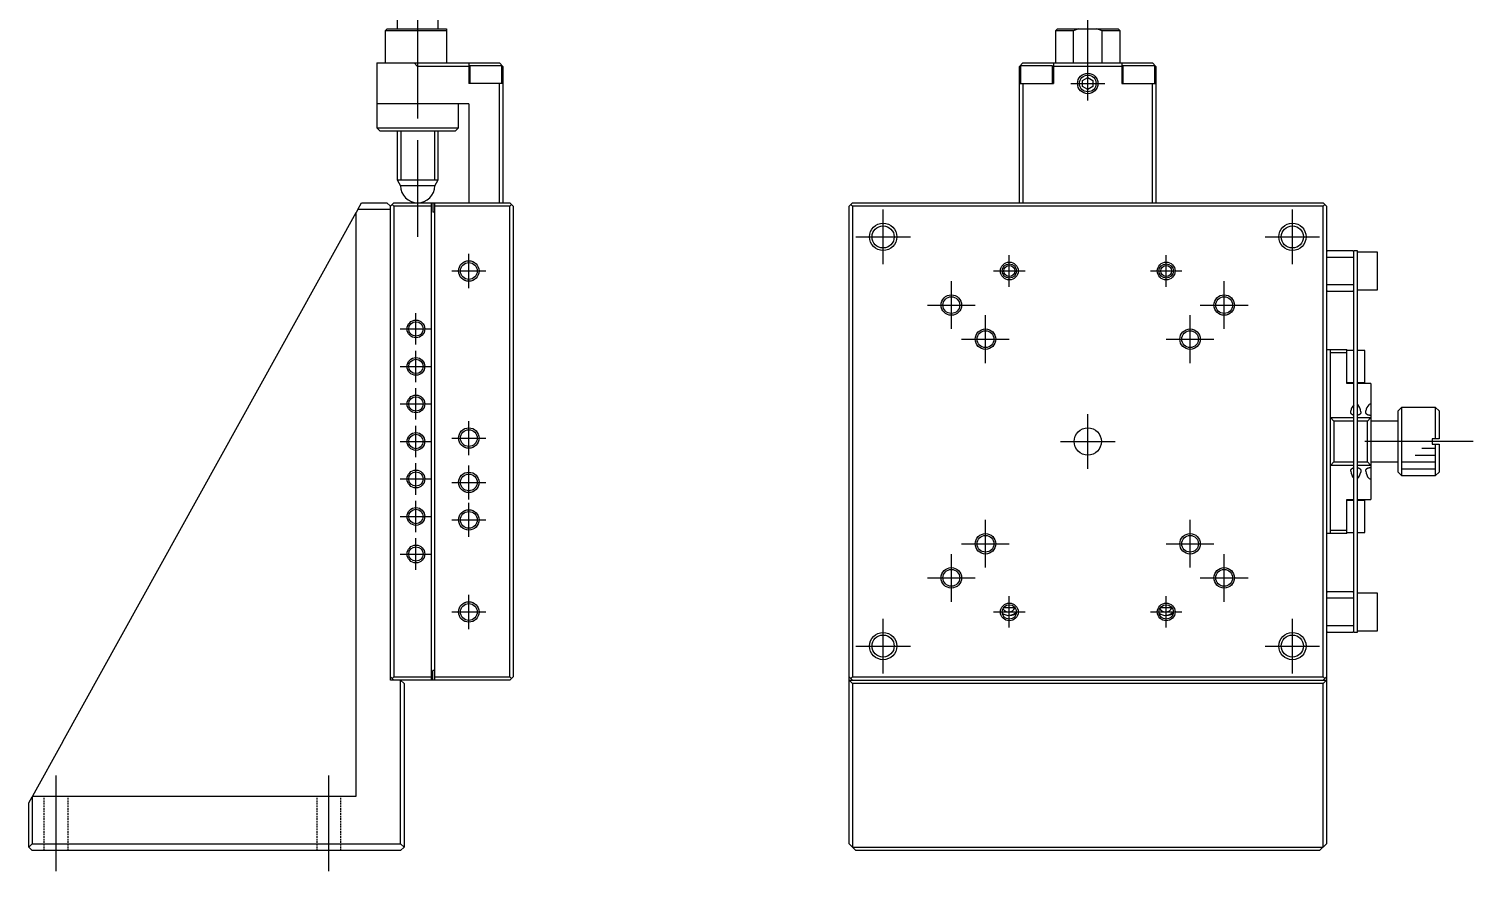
# Model space of a CAD drawing. Extents: x 0 to 457, y -8 to 353.
# Drawn here: x 0 to 211.8, y 101.7 to 225.3 of the extents above; entities that cross this region are included whole.
import ezdxf

# ---------------------------------------------------------------- set-up
doc = ezdxf.new("R2010")
doc.units = 0
doc.header["$LTSCALE"] = 0.5
doc.linetypes.add('CENTER', pattern=[50.8, 31.75, -6.35, 6.35, -6.35])
doc.linetypes.add('DASHED', pattern=[0.75, 0.5, -0.25])
for name, color, linetype in [('MSM_CENTER', 1, 'CENTER'), ('MSM_CONTINUOUS', 7, 'CONTINUOUS'), ('MSM_DASHED', 4, 'DASHED'), ('MSM_NARROW', 5, 'CONTINUOUS')]:
    doc.layers.add(name, color=color, linetype=linetype)

msp = doc.modelspace()

# ---------------------------------------------------------------- linework, layer by layer
at = {"layer": 'MSM_CENTER'}
for p, q in [((57, 259.749997), (57, 194.749997)), ((155.25, 215.249997), (155.25, 259.749997)), ((155.25, 214.749997), (155.25, 219.749997)), ((152.75, 217.249997), (157.75, 217.249997)), ((125.25, 190.749997), (125.25, 198.749997)), ((185.25, 190.749997), (185.25, 198.749997)), ((121.25, 194.749997), (129.25, 194.749997)), ((181.25, 194.749997), (189.25, 194.749997)), ((64.5, 187.249997), (64.5, 192.249997)), ((143.75, 187.449997), (143.75, 192.049997)), ((166.75, 187.449997), (166.75, 192.049997)), ((62, 189.749997), (67, 189.749997)), ((141.45, 189.749997), (146.05, 189.749997)), ((164.45, 189.749997), (169.05, 189.749997)), ((135.25, 181.249997), (135.25, 188.249997)), ((175.25, 181.249997), (175.25, 188.249997)), ((131.75, 184.749997), (138.75, 184.749997)), ((171.75, 184.749997), (178.75, 184.749997)), ((56.75, 178.949997), (56.75, 183.549997)), ((140.25, 176.249997), (140.25, 183.249997)), ((170.25, 176.249997), (170.25, 183.249997)), ((54.45, 181.249997), (59.05, 181.249997)), ((56.75, 173.449997), (56.75, 178.049997)), ((136.75, 179.749997), (143.75, 179.749997)), ((166.75, 179.749997), (173.75, 179.749997)), ((54.45, 175.749997), (59.05, 175.749997)), ((56.75, 167.949997), (56.75, 172.549997)), ((54.45, 170.249997), (59.05, 170.249997)), ((64.5, 162.749997), (64.5, 167.749997)), ((155.25, 160.749997), (155.25, 168.749997)), ((56.75, 162.449997), (56.75, 167.049997)), ((62, 165.249997), (67, 165.249997)), ((54.45, 164.749997), (59.05, 164.749997)), ((151.25, 164.749997), (159.25, 164.749997)), ((211.75, 164.749997), (194.75, 164.749997)), ((56.75, 156.949997), (56.75, 161.549997)), ((64.5, 156.249997), (64.5, 161.249997)), ((54.45, 159.249997), (59.05, 159.249997)), ((62, 158.749997), (67, 158.749997)), ((56.75, 151.449997), (56.75, 156.049997)), ((64.5, 150.749997), (64.5, 155.749997)), ((54.45, 153.749997), (59.05, 153.749997)), ((62, 153.249997), (67, 153.249997)), ((140.25, 146.249997), (140.25, 153.249997)), ((170.25, 146.249997), (170.25, 153.249997)), ((56.75, 145.949997), (56.75, 150.549997)), ((54.45, 148.249997), (59.05, 148.249997)), ((135.25, 141.249997), (135.25, 148.249997)), ((136.75, 149.749997), (143.75, 149.749997)), ((166.75, 149.749997), (173.75, 149.749997)), ((175.25, 141.249997), (175.25, 148.249997)), ((131.75, 144.749997), (138.75, 144.749997)), ((171.75, 144.749997), (178.75, 144.749997)), ((64.5, 137.249997), (64.5, 142.249997)), ((143.75, 137.449997), (143.75, 142.049997)), ((166.724419, 137.45277), (166.724419, 142.05277)), ((62, 139.749997), (67, 139.749997)), ((125.25, 130.749997), (125.25, 138.749997)), ((141.45, 139.749997), (146.05, 139.749997)), ((164.424419, 139.75277), (169.024419, 139.75277)), ((185.25, 130.749997), (185.25, 138.749997)), ((121.25, 134.749997), (129.25, 134.749997)), ((181.25, 134.749997), (189.25, 134.749997)), ((4, 101.749997), (4, 115.749997)), ((44, 101.749997), (44, 115.749997))]:
    msp.add_line(p, q, dxfattribs=at)
at = {"layer": 'MSM_CONTINUOUS'}
for p, q in [((54, 240.749997), (54, 225.249997)), ((60, 225.249997), (60, 240.749997)), ((52.55, 225.249997), (52.25, 224.949997)), ((61.25, 224.949997), (52.25, 224.949997)), ((52.25, 224.949997), (52.25, 220.249997)), ((52.55, 225.249997), (61.25, 225.249997)), ((61.25, 225.249997), (61.25, 220.249997)), ((150.8, 225.249997), (150.5, 224.949997)), ((153.12868, 224.949997), (150.5, 224.949997)), ((150.5, 224.949997), (150.5, 220.249997)), ((150.8, 225.249997), (159.7, 225.249997)), ((153.930909, 225.249997), (153.12868, 224.949997)), ((153.12868, 224.949997), (153.12868, 220.249997)), ((157.37132, 224.949997), (156.569091, 225.249997)), ((160, 224.949997), (157.37132, 224.949997)), ((157.37132, 220.249997), (157.37132, 224.949997)), ((160, 224.949997), (159.7, 225.249997)), ((160, 220.249997), (160, 224.949997)), ((51, 220.249997), (69, 220.249997)), ((51, 220.249997), (51, 210.749997)), ((57, 219.749997), (56.5, 220.249997)), ((64.5, 220.249997), (64.5, 217.249997)), ((69.5, 219.749997), (69, 220.249997)), ((145.75, 220.249997), (145.25, 219.749997)), ((145.75, 220.249997), (164.75, 220.249997)), ((150.25, 220.249997), (150.25, 217.249997)), ((160.25, 220.249997), (160.25, 217.249997)), ((165.25, 219.749997), (164.75, 220.249997)), ((57, 219.749997), (57, 214.249997)), ((64.5, 219.749997), (57, 219.749997)), ((69.35, 219.849997), (64.65, 219.849997)), ((64.65, 219.849997), (64.65, 217.249997)), ((69.35, 217.249997), (69.35, 219.849997)), ((69.5, 219.749997), (69.5, 199.749997)), ((145.25, 199.749997), (145.25, 219.749997)), ((150.1, 219.849997), (145.4, 219.849997)), ((145.4, 219.849997), (145.4, 217.249997)), ((150.1, 217.249997), (150.1, 219.849997)), ((160.25, 219.749997), (150.25, 219.749997)), ((154.5, 217.68301), (155.25, 218.116023)), ((155.25, 218.116023), (156, 217.68301)), ((165.1, 219.849997), (160.4, 219.849997)), ((160.4, 219.849997), (160.4, 217.249997)), ((165.1, 217.249997), (165.1, 219.849997)), ((165.25, 219.749997), (165.25, 199.749997)), ((69.5, 217.249997), (64.5, 217.249997)), ((69, 199.749997), (69, 217.249997)), ((145.25, 217.249997), (150.25, 217.249997)), ((145.75, 217.249997), (145.75, 199.749997)), ((154.5, 216.816985), (154.5, 217.68301)), ((155.25, 216.383972), (154.5, 216.816985)), ((156, 216.816985), (155.25, 216.383972)), ((156, 217.68301), (156, 216.816985)), ((160.25, 217.249997), (165.25, 217.249997)), ((164.75, 199.749997), (164.75, 217.249997)), ((64.5, 214.249997), (51, 214.249997)), ((63, 210.749997), (63, 214.249997)), ((64.5, 214.249997), (64.5, 199.749997)), ((51, 210.749997), (63, 210.749997)), ((51, 210.749997), (51.5, 210.249997)), ((62.5, 210.249997), (51.5, 210.249997)), ((54, 210.249997), (54, 203.116023)), ((60, 203.116023), (60, 210.249997)), ((62.5, 210.249997), (63, 210.749997)), ((54, 203.116023), (60, 203.116023)), ((54, 203.116023), (54.5, 202.249997)), ((59.5, 202.249997), (54.5, 202.249997)), ((59.5, 202.249997), (60, 203.116023)), ((48.224887, 198.749997), (48.779197, 199.749997)), ((48.779197, 199.749997), (52.5, 199.749997)), ((53, 199.249997), (52.5, 199.749997)), ((53, 199.249997), (53.5, 199.749997)), ((53, 129.749997), (53, 199.249997)), ((53.5, 199.249997), (53.25, 199.499997)), ((53.5, 199.749997), (70.5, 199.749997)), ((59, 199.249997), (53.5, 199.249997)), ((53.5, 199.249997), (53.5, 130.249997)), ((59, 199.749997), (59, 129.749997)), ((59.25, 199.749997), (59.25, 198.349997)), ((59.5, 129.749997), (59.5, 199.749997)), ((70.5, 199.249997), (59.5, 199.249997)), ((70.5, 199.749997), (71, 199.249997)), ((70.75, 199.499997), (70.5, 199.249997)), ((70.5, 130.249997), (70.5, 199.249997)), ((71, 199.249997), (71, 130.249997)), ((120.75, 199.749997), (120.25, 199.249997)), ((120.25, 105.749997), (120.25, 199.249997)), ((120.75, 199.249997), (120.5, 199.499997)), ((120.75, 199.749997), (189.75, 199.749997)), ((120.75, 199.249997), (120.75, 130.249997)), ((189.75, 199.249997), (120.75, 199.249997)), ((190.25, 199.249997), (189.75, 199.749997)), ((189.75, 199.249997), (190, 199.499997)), ((189.75, 130.249997), (189.75, 199.249997)), ((190.25, 199.249997), (190.25, 105.749997)), ((4.988781, 120.749997), (48, 198.344289)), ((48.224887, 198.749997), (48, 198.344289)), ((48, 112.749997), (48, 198.344289)), ((53, 198.749997), (48.224887, 198.749997)), ((59.5, 198.349997), (59.25, 198.349997)), ((190.45, 192.749997), (190.25, 192.549997)), ((190.45, 192.749997), (194.05, 192.749997)), ((194.25, 192.549997), (194.05, 192.749997)), ((194.25, 136.749997), (194.25, 192.749997)), ((194.25, 192.749997), (194.75, 192.749997)), ((194.75, 192.749997), (194.75, 136.749997)), ((194.25, 191.749997), (190.25, 191.749997)), ((197.75, 192.499997), (194.75, 192.499997)), ((197.75, 186.999997), (197.75, 192.499997)), ((190.25, 187.749997), (194.25, 187.749997)), ((190.25, 186.949997), (190.45, 186.749997)), ((194.05, 186.749997), (190.45, 186.749997)), ((194.05, 186.749997), (194.25, 186.949997)), ((194.75, 186.999997), (197.75, 186.999997)), ((190.25, 178.249997), (193.25, 178.249997)), ((190.85, 151.249997), (190.85, 178.249997)), ((193.25, 173.249997), (193.25, 178.249997)), ((194.25, 178.099997), (193.25, 178.099997)), ((195.85, 178.099997), (194.75, 178.099997)), ((195.85, 173.399997), (195.85, 178.099997)), ((193.25, 177.749997), (190.85, 177.749997)), ((193.25, 173.399997), (194.25, 173.399997)), ((194.25, 173.249997), (193.25, 173.249997)), ((194.75, 173.399997), (195.85, 173.399997)), ((196.75, 173.249997), (194.75, 173.249997)), ((196.75, 173.249997), (196.75, 156.249997)), ((194.750031, 170.234312), (194.829544, 170.162681)), ((196.45113, 170.141965), (196.546292, 170.231624)), ((196.546292, 170.231624), (196.643304, 170.290331)), ((196.643304, 170.290331), (196.75, 170.313247)), ((201.25, 169.749997), (200.75, 169.249997)), ((201.25, 169.749997), (201.25, 159.749997)), ((206.25, 169.749997), (201.25, 169.749997)), ((206.25, 165.149997), (206.25, 169.749997)), ((206.75, 169.249997), (206.25, 169.749997)), ((190.85, 168.249997), (191.35, 167.749997)), ((190.85, 168.249997), (194.25, 168.249997)), ((194.25, 167.749997), (191.35, 167.749997)), ((191.35, 167.749997), (191.35, 161.749997)), ((193.8, 169.107691), (193.808584, 169.224659)), ((193.800102, 169.097801), (193.8, 169.107691)), ((193.801903, 169.057012), (193.800102, 169.097801)), ((193.806246, 169.017189), (193.801903, 169.057012)), ((193.813265, 168.978464), (193.806246, 169.017189)), ((193.823098, 168.940966), (193.813265, 168.978464)), ((193.832625, 168.913141), (193.823098, 168.940966)), ((193.843981, 168.886026), (193.832625, 168.913141)), ((193.857198, 168.859698), (193.843981, 168.886026)), ((193.872312, 168.834236), (193.857198, 168.859698)), ((193.889354, 168.809718), (193.872312, 168.834236)), ((193.90836, 168.786223), (193.889354, 168.809718)), ((193.927644, 168.765537), (193.90836, 168.786223)), ((193.948718, 168.7457), (193.927644, 168.765537)), ((193.971536, 168.726772), (193.948718, 168.7457)), ((193.996056, 168.708809), (193.971536, 168.726772)), ((194.022231, 168.691868), (193.996056, 168.708809)), ((194.05002, 168.676006), (194.022231, 168.691868)), ((194.075256, 168.663225), (194.05002, 168.676006)), ((194.101755, 168.651209), (194.075256, 168.663225)), ((194.129426, 168.639982), (194.101755, 168.651209)), ((194.158178, 168.629565), (194.129426, 168.639982)), ((194.187919, 168.619979), (194.158178, 168.629565)), ((194.218556, 168.611247), (194.187919, 168.619979)), ((194.25, 168.603391), (194.218556, 168.611247)), ((194.774953, 168.588592), (194.75, 168.58477)), ((194.75, 168.249997), (196.75, 168.249997)), ((196.25, 167.749997), (194.75, 167.749997)), ((194.799576, 168.592881), (194.774953, 168.588592)), ((194.823817, 168.597632), (194.799576, 168.592881)), ((194.854128, 168.604375), (194.823817, 168.597632)), ((194.883789, 168.611904), (194.854128, 168.604375)), ((194.91272, 168.620203), (194.883789, 168.611904)), ((194.94084, 168.629254), (194.91272, 168.620203)), ((194.968068, 168.63904), (194.94084, 168.629254)), ((194.994323, 168.649543), (194.968068, 168.63904)), ((195.019524, 168.660746), (194.994323, 168.649543)), ((195.04359, 168.672632), (195.019524, 168.660746)), ((195.069631, 168.687022), (195.04359, 168.672632)), ((195.094311, 168.702347), (195.069631, 168.687022)), ((195.117596, 168.718561), (195.094311, 168.702347)), ((195.139451, 168.735619), (195.117596, 168.718561)), ((195.15984, 168.753477), (195.139451, 168.735619)), ((195.17873, 168.772089), (195.15984, 168.753477)), ((195.196085, 168.79141), (195.17873, 168.772089)), ((195.21506, 168.815714), (195.196085, 168.79141)), ((195.231984, 168.841093), (195.21506, 168.815714)), ((195.246899, 168.867463), (195.231984, 168.841093)), ((195.259849, 168.894742), (195.246899, 168.867463)), ((195.270878, 168.922846), (195.259849, 168.894742)), ((195.280028, 168.951692), (195.270878, 168.922846)), ((195.287343, 168.981199), (195.280028, 168.951692)), ((195.294994, 169.026126), (195.287343, 168.981199)), ((195.299101, 169.072521), (195.294994, 169.026126)), ((195.3, 169.107724), (195.299101, 169.072521)), ((196, 169.107651), (196.013205, 169.254765)), ((196.000053, 169.098869), (196, 169.107651)), ((196.001477, 169.062678), (196.000053, 169.098869)), ((196.004917, 169.027121), (196.001477, 169.062678)), ((196.010464, 168.992306), (196.004917, 169.027121)), ((196.01821, 168.958342), (196.010464, 168.992306)), ((196.028246, 168.925336), (196.01821, 168.958342)), ((196.040663, 168.893397), (196.028246, 168.925336)), ((196.055552, 168.862635), (196.040663, 168.893397)), ((196.069536, 168.838566), (196.055552, 168.862635)), ((196.085301, 168.815255), (196.069536, 168.838566)), ((196.102847, 168.79277), (196.085301, 168.815255)), ((196.122173, 168.771177), (196.102847, 168.79277)), ((196.143279, 168.750544), (196.122173, 168.771177)), ((196.166165, 168.730939), (196.143279, 168.750544)), ((196.188853, 168.713812), (196.166165, 168.730939)), ((196.213139, 168.697532), (196.188853, 168.713812)), ((196.23895, 168.682141), (196.213139, 168.697532)), ((196.266213, 168.667679), (196.23895, 168.682141)), ((196.25, 167.749997), (196.75, 168.249997)), ((196.25, 161.749997), (196.25, 167.749997)), ((196.294855, 168.654188), (196.266213, 168.667679)), ((196.324803, 168.64171), (196.294855, 168.654188)), ((196.350911, 168.632034), (196.324803, 168.64171)), ((196.377976, 168.623037), (196.350911, 168.632034)), ((196.405911, 168.614732), (196.377976, 168.623037)), ((196.434627, 168.60713), (196.405911, 168.614732)), ((196.464037, 168.600243), (196.434627, 168.60713)), ((196.494054, 168.594085), (196.464037, 168.600243)), ((196.524591, 168.588667), (196.494054, 168.594085)), ((196.555699, 168.583974), (196.524591, 168.588667)), ((196.587362, 168.579995), (196.555699, 168.583974)), ((196.619465, 168.576733), (196.587362, 168.579995)), ((196.651894, 168.57419), (196.619465, 168.576733)), ((196.684536, 168.57237), (196.651894, 168.57419)), ((196.717276, 168.571276), (196.684536, 168.57237)), ((196.75, 168.570911), (196.717276, 168.571276)), ((200.75, 167.749997), (196.75, 167.749997)), ((200.75, 160.249997), (200.75, 169.249997)), ((206.75, 169.249997), (206.75, 165.149997)), ((206.75, 165.149997), (205.75, 165.149997)), ((205.75, 165.149997), (205.75, 164.349997)), ((205.75, 164.349997), (206.75, 164.349997)), ((206.25, 159.749997), (206.25, 164.349997)), ((206.75, 164.349997), (206.75, 160.249997)), ((191.35, 161.749997), (190.85, 161.249997)), ((194.25, 161.249997), (190.85, 161.249997)), ((191.35, 161.749997), (194.25, 161.749997)), ((194.75, 161.749997), (196.25, 161.749997)), ((196.75, 161.249997), (194.75, 161.249997)), ((196.75, 161.249997), (196.25, 161.749997)), ((196.75, 161.749997), (200.75, 161.749997)), ((193.8, 160.392404), (193.800003, 160.394456)), ((193.800003, 160.394456), (193.801032, 160.430056)), ((193.801032, 160.430056), (193.803976, 160.465056)), ((193.803976, 160.465056), (193.808921, 160.499356)), ((193.808921, 160.499356), (193.815954, 160.532854)), ((193.815954, 160.532854), (193.825163, 160.565451)), ((193.825163, 160.565451), (193.836634, 160.597046)), ((193.836634, 160.597046), (193.850454, 160.627537)), ((193.850454, 160.627537), (193.863389, 160.651278)), ((193.863389, 160.651278), (193.87801, 160.674328)), ((193.87801, 160.674328), (193.894317, 160.696624)), ((193.894317, 160.696624), (193.912309, 160.718105)), ((193.912309, 160.718105), (193.931986, 160.738708)), ((193.931986, 160.738708), (193.953346, 160.758372)), ((193.953346, 160.758372), (193.976389, 160.777034)), ((193.976389, 160.777034), (193.998149, 160.792643)), ((193.998149, 160.792643), (194.021336, 160.807515)), ((194.021336, 160.807515), (194.045877, 160.821621)), ((194.045877, 160.821621), (194.071701, 160.83493)), ((194.071701, 160.83493), (194.098735, 160.847411)), ((194.098735, 160.847411), (194.126907, 160.859034)), ((194.126907, 160.859034), (194.156144, 160.869768)), ((194.156144, 160.869768), (194.186374, 160.879584)), ((194.186374, 160.879584), (194.21772, 160.888536)), ((194.21772, 160.888536), (194.25, 160.896602)), ((194.75, 160.915223), (194.782393, 160.910151)), ((194.782393, 160.910151), (194.814279, 160.904268)), ((194.814279, 160.904268), (194.845556, 160.897587)), ((194.845556, 160.897587), (194.876119, 160.890119)), ((194.876119, 160.890119), (194.905863, 160.881879)), ((194.905863, 160.881879), (194.934684, 160.872878)), ((194.934684, 160.872878), (194.962478, 160.86313)), ((194.962478, 160.86313), (194.989197, 160.852634)), ((194.989197, 160.852634), (195.014948, 160.841356)), ((195.014948, 160.841356), (195.039679, 160.829321)), ((195.039679, 160.829321), (195.063337, 160.816557)), ((195.063337, 160.816557), (195.085871, 160.803091)), ((195.085871, 160.803091), (195.107229, 160.788949)), ((195.107229, 160.788949), (195.12736, 160.774159)), ((195.12736, 160.774159), (195.150589, 160.75495)), ((195.150589, 160.75495), (195.172064, 160.734716)), ((195.172064, 160.734716), (195.191779, 160.713524)), ((195.191779, 160.713524), (195.209731, 160.691439)), ((195.209731, 160.691439), (195.225916, 160.668527)), ((195.225916, 160.668527), (195.24033, 160.644853)), ((195.24033, 160.644853), (195.255689, 160.614732)), ((195.255689, 160.614732), (195.26861, 160.58344)), ((195.26861, 160.58344), (195.279182, 160.551086)), ((195.279182, 160.551086), (195.287489, 160.517774)), ((195.287489, 160.517774), (195.29362, 160.483612)), ((195.3, 160.392279), (195.289225, 160.260238)), ((195.29362, 160.483612), (195.29766, 160.448705)), ((195.29766, 160.448705), (195.299696, 160.413159)), ((195.299696, 160.413159), (195.3, 160.392279)), ((196, 160.392395), (196.001044, 160.430228)), ((196.001044, 160.430228), (196.004591, 160.470284)), ((196.004591, 160.470284), (196.010781, 160.509391)), ((196.010781, 160.509391), (196.019745, 160.547397)), ((196.019745, 160.547397), (196.031617, 160.584153)), ((196.031617, 160.584153), (196.046527, 160.619508)), ((196.046527, 160.619508), (196.059083, 160.643761)), ((196.059083, 160.643761), (196.07335, 160.667319)), ((196.07335, 160.667319), (196.089332, 160.690118)), ((196.089332, 160.690118), (196.107029, 160.712095)), ((196.107029, 160.712095), (196.126446, 160.733185)), ((196.126446, 160.733185), (196.147584, 160.753324)), ((196.147584, 160.753324), (196.170445, 160.772448)), ((196.170445, 160.772448), (196.192087, 160.788455)), ((196.192087, 160.788455), (196.215195, 160.803715)), ((196.215195, 160.803715), (196.239694, 160.818196)), ((196.239694, 160.818196), (196.265514, 160.831865)), ((196.265514, 160.831865), (196.292582, 160.844691)), ((196.292582, 160.844691), (196.320825, 160.856642)), ((196.320825, 160.856642), (196.350171, 160.867686)), ((196.350171, 160.867686), (196.380548, 160.877789)), ((196.380548, 160.877789), (196.407451, 160.88572)), ((196.407451, 160.88572), (196.435172, 160.893006)), ((196.435172, 160.893006), (196.463621, 160.899638)), ((196.547867, 159.267305), (196.45619, 159.352174)), ((196.463621, 160.899638), (196.492707, 160.905611)), ((196.492707, 160.905611), (196.522342, 160.910916)), ((196.522342, 160.910916), (196.552436, 160.915545)), ((196.636628, 159.212568), (196.547867, 159.267305)), ((196.552436, 160.915545), (196.582899, 160.919491)), ((196.582899, 160.919491), (196.613642, 160.922747)), ((196.613642, 160.922747), (196.647397, 160.925516)), ((196.75, 159.186746), (196.636628, 159.212568)), ((196.647397, 160.925516), (196.681464, 160.927496)), ((196.681464, 160.927496), (196.715709, 160.928685)), ((196.715709, 160.928685), (196.75, 160.929082)), ((200.75, 160.249997), (201.25, 159.749997)), ((201.25, 159.749997), (206.25, 159.749997)), ((206.25, 159.749997), (206.75, 160.249997)), ((193.25, 156.249997), (194.25, 156.249997)), ((193.25, 151.249997), (193.25, 156.249997)), ((194.25, 156.099997), (193.25, 156.099997)), ((194.75, 156.249997), (196.75, 156.249997)), ((195.85, 156.099997), (194.75, 156.099997)), ((195.85, 151.399997), (195.85, 156.099997)), ((193.25, 151.249997), (190.25, 151.249997)), ((190.85, 151.749997), (193.25, 151.749997)), ((193.25, 151.399997), (194.25, 151.399997)), ((194.75, 151.399997), (195.85, 151.399997)), ((190.45, 142.749997), (190.25, 142.549997)), ((190.45, 142.749997), (194.05, 142.749997)), ((194.25, 142.549997), (194.05, 142.749997)), ((197.75, 142.499997), (194.75, 142.499997)), ((197.75, 136.999997), (197.75, 142.499997)), ((144.619593, 140.349997), (142.880407, 140.349997)), ((167.619593, 140.349997), (165.880407, 140.349997)), ((194.25, 141.749997), (190.25, 141.749997)), ((190.25, 137.749997), (194.25, 137.749997)), ((190.25, 136.949997), (190.45, 136.749997)), ((194.05, 136.749997), (190.45, 136.749997)), ((194.05, 136.749997), (194.25, 136.949997)), ((194.75, 136.749997), (194.25, 136.749997)), ((194.75, 136.999997), (197.75, 136.999997)), ((53.5, 129.749997), (53, 130.249997)), ((70.5, 129.749997), (53, 129.749997)), ((53.25, 129.999997), (53.5, 130.249997)), ((53.5, 130.249997), (59, 130.249997)), ((54.5, 105.749997), (54.5, 129.749997)), ((54.5, 129.749997), (55, 129.249997)), ((55, 129.249997), (55, 105.249997)), ((59.25, 129.749997), (59.25, 131.149997)), ((59.5, 131.149997), (59.25, 131.149997)), ((59.5, 130.249997), (70.5, 130.249997)), ((70.5, 130.249997), (70.75, 129.999997)), ((71, 130.249997), (70.5, 129.749997)), ((120.25, 130.249997), (120.75, 129.749997)), ((120.25, 129.749997), (120.75, 129.249997)), ((120.25, 129.749997), (190.25, 129.749997)), ((120.5, 129.999997), (120.75, 130.249997)), ((120.75, 130.249997), (189.75, 130.249997)), ((189.75, 129.249997), (120.75, 129.249997)), ((120.75, 129.249997), (120.75, 105.249997)), ((190, 129.999997), (189.75, 130.249997)), ((189.75, 129.749997), (190.25, 130.249997)), ((189.75, 129.249997), (190.25, 129.749997)), ((189.75, 105.249997), (189.75, 129.249997)), ((4.988781, 120.749997), (0.554309, 112.749997)), ((0, 111.749997), (0.5, 112.65202)), ((0.554309, 112.749997), (0.5, 112.65202)), ((0.5, 112.65202), (0.5, 105.749997)), ((0.554309, 112.749997), (48, 112.749997)), ((0, 105.249997), (0, 111.749997)), ((0.5, 105.749997), (0, 105.249997)), ((0, 105.249997), (0.5, 104.749997)), ((0.5, 105.749997), (54.5, 105.749997)), ((54.5, 104.749997), (0.5, 104.749997)), ((55, 105.249997), (54.5, 105.749997)), ((54.5, 104.749997), (55, 105.249997)), ((121.25, 104.749997), (120.25, 105.749997)), ((120.75, 105.249997), (189.75, 105.249997)), ((189.25, 104.749997), (121.25, 104.749997)), ((190.25, 105.749997), (189.25, 104.749997))]:
    msp.add_line(p, q, dxfattribs=at)
for centre, radius in [((155.25, 217.249997), 1.5), ((125.25, 194.749997), 1.621), ((185.25, 194.749997), 1.621), ((64.5, 189.749997), 1.2295), ((143.75, 189.749997), 1.0565), ((166.75, 189.749997), 1.0565), ((143.75, 189.749997), 0.8), ((166.75, 189.749997), 0.8), ((135.25, 184.749997), 1.2295), ((175.25, 184.749997), 1.2295), ((56.75, 181.249997), 1.0565), ((140.25, 179.749997), 1.2295), ((170.25, 179.749997), 1.2295), ((56.75, 175.749997), 1.0565), ((56.75, 170.249997), 1.0565), ((56.75, 164.749997), 1.0565), ((64.5, 165.249997), 1.2295), ((155.25, 164.749997), 2), ((56.75, 159.249997), 1.0565), ((64.5, 158.749997), 1.2295), ((56.75, 153.749997), 1.0565), ((64.5, 153.249997), 1.2295), ((140.25, 149.749997), 1.2295), ((170.25, 149.749997), 1.2295), ((56.75, 148.249997), 1.0565), ((135.25, 144.749997), 1.2295), ((175.25, 144.749997), 1.2295), ((64.5, 139.749997), 1.2295), ((143.75, 139.749997), 1.0565), ((166.75, 139.749997), 1.0565), ((125.25, 134.749997), 1.621), ((185.25, 134.749997), 1.621)]:
    msp.add_circle(centre, radius, dxfattribs=at)
for centre, radius, start, end in [((57, 202.249997), 2.5, 180, 359.9999824), ((195.763188, 168.847211), 1.990715, 139.47983532, 169.07029629), ((193.45587, 168.917716), 1.853893, 5.88266192, 42.18611397), ((197.950148, 168.850364), 1.978709, 139.25077852, 168.20700869), ((195.629747, 160.574815), 1.838817, 185.693117, 221.386932), ((193.443711, 160.617317), 1.879742, 314.02564064, 349.04943393), ((197.850082, 160.583608), 1.859937, 185.90079989, 221.4590073), ((143.65, 140.749997), 1.5, 231.03150455, 320.38968172), ((143.65, 140.749997), 1, 212.1138425, 336.421822), ((166.65, 140.749997), 1.5, 231.03150455, 320.38968172), ((166.65, 140.749997), 1, 212.1138425, 336.421822), ((143.759909, 141.207893), 1.945, 237.28447884, 239.827114), ((143.759909, 141.207893), 1.945, 273.178268, 301.93667941), ((166.759909, 141.207893), 1.945, 237.28447884, 239.827113), ((166.759909, 141.207893), 1.945, 273.178269, 301.93667941)]:
    msp.add_arc(centre, radius, start, end, dxfattribs=at)
at = {"layer": 'MSM_DASHED'}
for p, q in [((2.25, 104.749997), (2.25, 112.749997)), ((5.75, 104.749997), (5.75, 112.749997)), ((42.25, 104.749997), (42.25, 112.749997)), ((45.75, 104.749997), (45.75, 112.749997))]:
    msp.add_line(p, q, dxfattribs=at)
at = {"layer": 'MSM_NARROW'}
for p, q in [((54.5415, 210.249978), (54.5415, 203.116004)), ((59.4585, 210.249978), (59.4585, 203.116004)), ((204.25, 163.749997), (206.25, 163.749997)), ((201.25, 161.749997), (206.25, 161.749997)), ((203.25, 162.749997), (206.25, 162.749997)), ((201.25, 160.749997), (206.25, 160.749997))]:
    msp.add_line(p, q, dxfattribs=at)
for centre, radius in [((155.25, 217.249997), 1.2295), ((125.25, 194.749997), 2), ((185.25, 194.749997), 2), ((64.5, 189.749997), 1.5), ((143.75, 189.749997), 1.3), ((166.75, 189.749997), 1.3), ((135.25, 184.749997), 1.5), ((175.25, 184.749997), 1.5), ((56.75, 181.249997), 1.3), ((140.25, 179.749997), 1.5), ((170.25, 179.749997), 1.5), ((56.75, 175.749997), 1.3), ((56.75, 170.249997), 1.3), ((56.75, 164.749997), 1.3), ((64.5, 165.249997), 1.5), ((56.75, 159.249997), 1.3), ((64.5, 158.749997), 1.5), ((56.75, 153.749997), 1.3), ((64.5, 153.249997), 1.5), ((140.25, 149.749997), 1.5), ((170.25, 149.749997), 1.5), ((56.75, 148.249997), 1.3), ((135.25, 144.749997), 1.5), ((175.25, 144.749997), 1.5), ((64.5, 139.749997), 1.5), ((143.75, 139.749997), 1.3), ((166.75, 139.749997), 1.3), ((125.25, 134.749997), 2), ((185.25, 134.749997), 2)]:
    msp.add_circle(centre, radius, dxfattribs=at)

doc.saveas('drawing.dxf')
